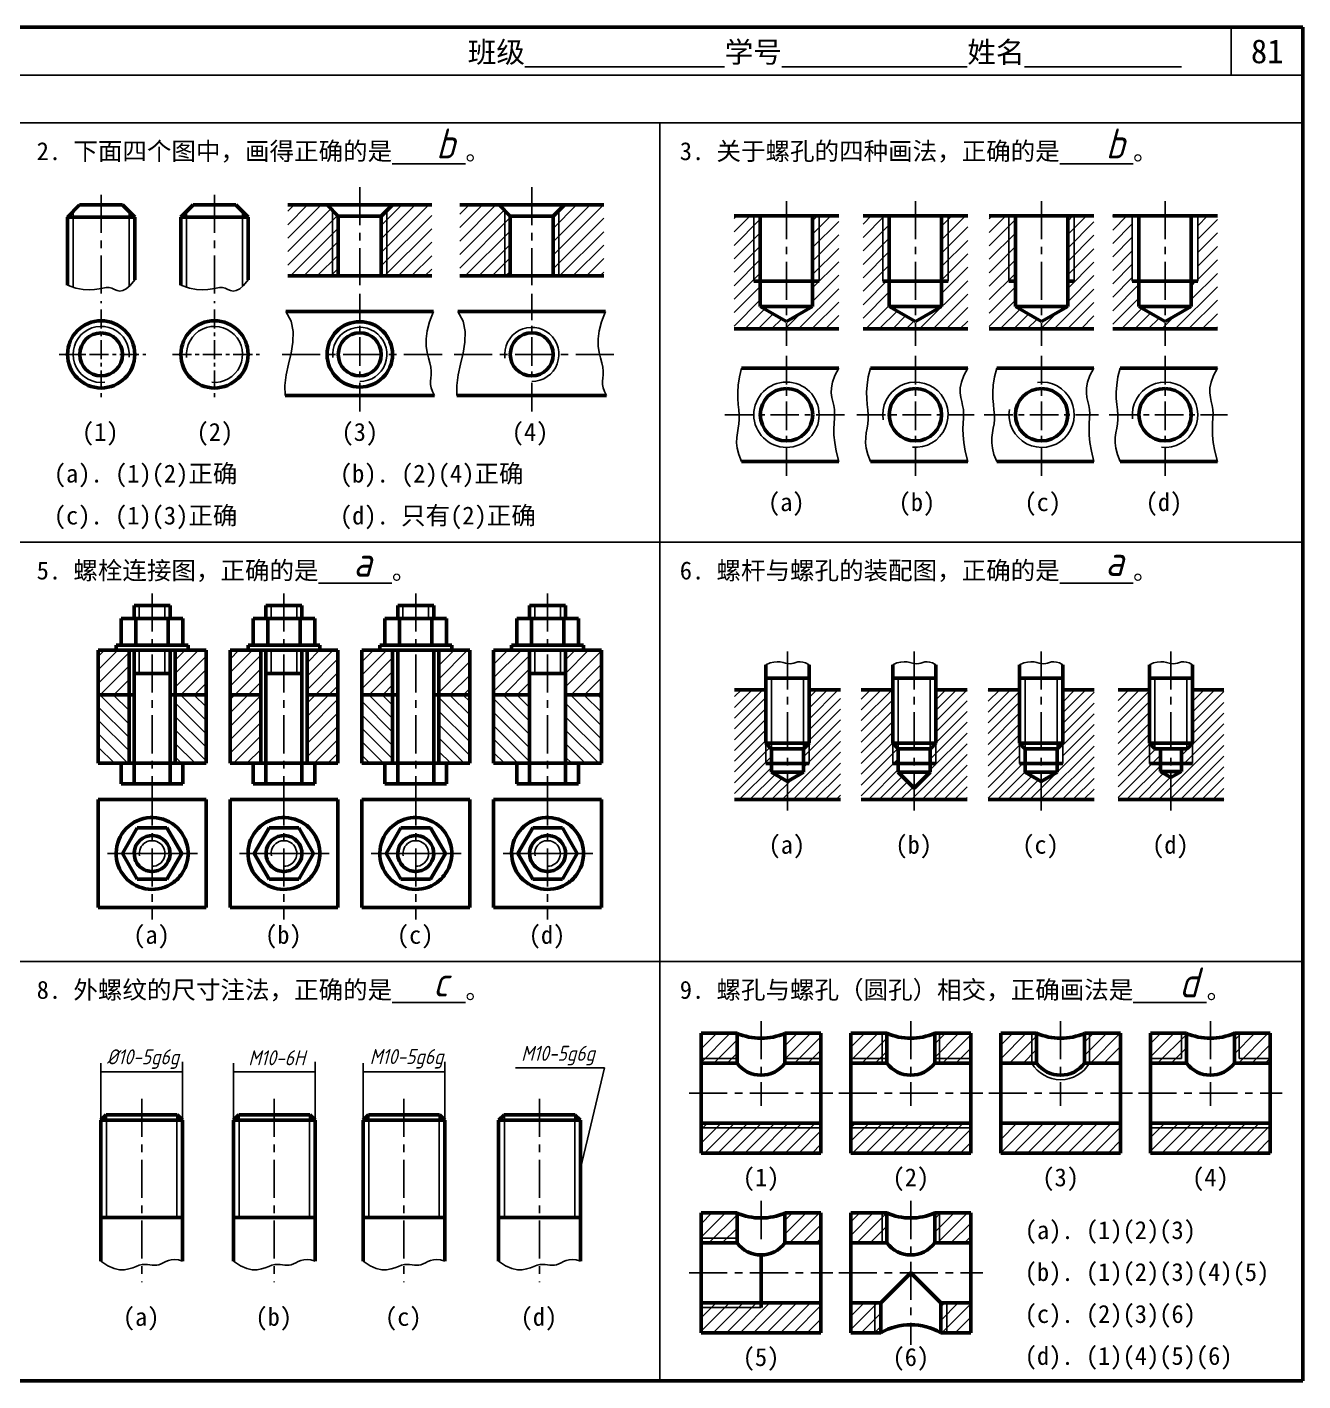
# Model space of a CAD drawing. Header units: millimetres. Extents: x 0 to 322, y 0 to 226.
# Drawn here: x 109.1 to 322, y 0 to 226 of the extents above; entities that cross this region are included whole.
import ezdxf

# ---------------------------------------------------------------- set-up
doc = ezdxf.new("R2010")
doc.units = ezdxf.units.MM
doc.header["$LTSCALE"] = 0.2
doc.linetypes.add('CENTER', pattern=[50.8, 31.75, -6.35, 6.35, -6.35])
for name, color, linetype in [('点画线层', 7, 'CENTER'), ('答案', 1, 'Continuous'), ('细实线层', 7, 'Continuous')]:
    doc.layers.add(name, color=color, linetype=linetype)
doc.layers.add('粗实线层', color=7, linetype='Continuous', lineweight=50)
doc.styles.get("Standard").update_dxf_attribs({"font": 'gbeitc.shx', "height": 4, "bigfont": 'gbcbig.shx'})
doc.styles.add('宋体', font='SimSun.ttf', dxfattribs={"height": 3.5})
pattern_1 = [(45, (1.6013, 16.2069), (-0.8980256, 0.8980256), [])]
pattern_2 = [(45, (0, -1.5957), (-1.122532, 1.122532), [])]

msp = doc.modelspace()

# ---------------------------------------------------------------- hatches: boundary and pattern name
at = {"layer": '细实线层'}
h = msp.add_hatch(dxfattribs=at)
h.set_pattern_fill('ANSI31', color=256, scale=0.5, style=0)
h.paths.add_polyline_path([(160.07, 195.36), (159.14, 196.3), (152.59, 196.3), (152.59, 184.45), (160.07, 184.45)])
h.paths.add_polyline_path([(161.01, 194.42), (160.07, 195.36), (160.07, 184.45), (161.01, 184.45)])
h.paths.add_polyline_path([(169.12, 195.36), (168.19, 194.42), (168.19, 184.45), (169.12, 184.45)])
h.paths.add_polyline_path([(176.61, 196.3), (170.06, 196.3), (169.12, 195.36), (169.12, 184.45), (176.61, 184.45)])
h = msp.add_hatch(dxfattribs=at)
h.set_pattern_fill('ANSI31', color=256, scale=0.5, style=0)
h.paths.add_polyline_path([(188.78, 195.36), (187.84, 196.3), (181.29, 196.3), (181.29, 184.45), (188.78, 184.45)])
h.paths.add_polyline_path([(189.71, 194.42), (188.78, 195.36), (188.78, 184.45), (189.71, 184.45)])
h.paths.add_polyline_path([(197.83, 195.36), (196.89, 194.42), (196.89, 184.45), (197.83, 184.45)])
h.paths.add_polyline_path([(205.31, 196.3), (198.76, 196.3), (197.83, 195.36), (197.83, 184.45), (205.31, 184.45)])
h = msp.add_hatch(dxfattribs=at)
h.set_pattern_fill('ANSI31', color=256, scale=0.5, style=0)
h.set_pattern_definition(pattern_2)
h.paths.add_polyline_path([(230.35, 194.47), (227.07, 194.47), (227.07, 175.61), (235.81, 175.61), (235.81, 176.83), (231.44, 179.35), (231.44, 183.56), (230.35, 183.56)])
h.paths.add_polyline_path([(231.44, 194.47), (230.35, 194.47), (230.35, 183.56), (231.44, 183.56)], flags=17)
h.paths.add_polyline_path([(241.26, 194.47), (240.17, 194.47), (240.17, 183.56), (241.26, 183.56)], flags=16)
h.paths.add_polyline_path([(244.54, 194.47), (241.26, 194.47), (241.26, 183.56), (240.17, 183.56), (240.17, 179.35), (235.81, 176.83), (235.81, 175.61), (244.54, 175.61)])
h = msp.add_hatch(dxfattribs=at)
h.set_pattern_fill('ANSI31', color=256, scale=0.5, style=0)
h.set_pattern_definition(pattern_2)
h.paths.add_polyline_path([(251.88, 194.47), (248.6, 194.47), (248.6, 175.61), (257.33, 175.61), (257.33, 176.83), (252.97, 179.35), (252.97, 183.56), (251.88, 183.56)])
h.paths.add_polyline_path([(252.97, 194.47), (251.88, 194.47), (251.88, 183.56), (252.97, 183.56)], flags=17)
h.paths.add_polyline_path([(262.79, 194.47), (261.7, 194.47), (261.7, 183.56), (262.79, 183.56)], flags=16)
h.paths.add_polyline_path([(266.07, 194.47), (262.79, 194.47), (262.79, 183.56), (261.7, 183.56), (261.7, 179.35), (257.33, 176.83), (257.33, 175.61), (266.07, 175.61)])
h = msp.add_hatch(dxfattribs=at)
h.set_pattern_fill('ANSI31', color=256, scale=0.5, style=0)
h.set_pattern_definition(pattern_2)
h.paths.add_polyline_path([(272.94, 194.47), (269.66, 194.47), (269.66, 175.61), (278.39, 175.61), (278.39, 176.83), (274.03, 179.35), (274.03, 183.56), (272.94, 183.56)])
h.paths.add_polyline_path([(274.03, 194.47), (272.94, 194.47), (272.94, 183.56), (274.03, 183.56)], flags=17)
h.paths.add_polyline_path([(283.85, 194.47), (282.76, 194.47), (282.76, 183.56), (283.85, 183.56)], flags=16)
h.paths.add_polyline_path([(287.13, 194.47), (283.85, 194.47), (283.85, 183.56), (282.76, 183.56), (282.76, 179.35), (278.39, 176.83), (278.39, 175.61), (287.13, 175.61)])
h = msp.add_hatch(dxfattribs=at)
h.set_pattern_fill('ANSI31', color=256, scale=0.5, style=0)
h.set_pattern_definition(pattern_2)
h.paths.add_polyline_path([(293.53, 194.47), (290.25, 194.47), (290.25, 175.61), (298.99, 175.61), (298.99, 176.83), (294.62, 179.35), (294.62, 183.56), (293.53, 183.56)])
h.paths.add_polyline_path([(307.72, 194.47), (304.44, 194.47), (304.44, 183.56), (303.35, 183.56), (303.35, 179.35), (298.99, 176.83), (298.99, 175.61), (307.72, 175.61)])
h = msp.add_hatch(dxfattribs=at)
h.set_pattern_fill('ANSI31', color=256, scale=0.5, style=0)
h.paths.add_polyline_path([(126.08, 121.97), (120.94, 121.97), (120.94, 114.54), (126.08, 114.54)])
h.paths.add_polyline_path([(138.94, 121.97), (133.79, 121.97), (133.79, 114.54), (138.94, 114.54)])
h = msp.add_hatch(dxfattribs=at)
h.set_pattern_fill('ANSI31', color=256, scale=0.5, style=0)
h.paths.add_polyline_path([(148.08, 121.97), (142.94, 121.97), (142.94, 114.54), (148.08, 114.54)])
h.paths.add_polyline_path([(148.08, 114.54), (142.94, 114.54), (142.94, 103.11), (148.08, 103.11)])
h.paths.add_polyline_path([(160.94, 121.97), (155.79, 121.97), (155.79, 114.54), (160.94, 114.54)])
h.paths.add_polyline_path([(160.94, 114.54), (155.79, 114.54), (155.79, 103.11), (160.94, 103.11)])
h = msp.add_hatch(dxfattribs=at)
h.set_pattern_fill('ANSI31', color=256, scale=0.5, style=0)
h.paths.add_polyline_path([(170.08, 121.97), (164.94, 121.97), (164.94, 114.54), (170.08, 114.54)])
h.paths.add_polyline_path([(182.94, 121.97), (177.79, 121.97), (177.79, 114.54), (182.94, 114.54)])
h = msp.add_hatch(dxfattribs=at)
h.set_pattern_fill('ANSI31', color=256, scale=0.5, style=0)
h.paths.add_polyline_path([(192.94, 121.97), (186.94, 121.97), (186.94, 114.54), (192.94, 114.54)])
h.paths.add_polyline_path([(204.94, 121.97), (198.94, 121.97), (198.94, 114.54), (204.94, 114.54)])
h = msp.add_hatch(dxfattribs=at)
h.set_pattern_fill('ANSI31', color=256, scale=0.4, style=0)
h.set_pattern_definition(pattern_1)
h.paths.add_polyline_path([(233.3, 101.62), (233.3, 103.08), (232.37, 103.08), (232.37, 106.44), (232.37, 115.37), (227.14, 115.37), (227.14, 97.05), (235.97, 97.05), (235.97, 100.08)])
h.paths.add_polyline_path([(244.8, 115.37), (239.57, 115.37), (239.57, 106.44), (239.57, 103.08), (238.64, 103.08), (238.64, 101.62), (235.97, 100.08), (235.97, 97.05), (244.8, 97.05)])
h.paths.add_polyline_path([(233.3, 105.51), (232.37, 106.44), (232.37, 103.08), (233.3, 103.08)], flags=17)
h.paths.add_polyline_path([(239.57, 106.44), (238.64, 105.51), (238.64, 103.08), (239.57, 103.08)], flags=16)
h = msp.add_hatch(dxfattribs=at)
h.set_pattern_fill('ANSI31', color=256, scale=0.4, style=0)
h.set_pattern_definition(pattern_1)
h.paths.add_polyline_path([(253.54, 115.37), (248.3, 115.37), (248.3, 97.05), (257.14, 97.05), (257.14, 98.96), (254.47, 101.62), (254.47, 103.08), (253.54, 103.08), (253.54, 106.44)])
h.paths.add_polyline_path([(254.47, 105.54), (254.44, 105.54), (253.54, 106.44), (253.54, 103.08), (254.47, 103.08)], flags=17)
h.paths.add_polyline_path([(260.74, 106.44), (259.84, 105.54), (259.8, 105.54), (259.8, 103.08), (260.74, 103.08)], flags=16)
h.paths.add_polyline_path([(265.97, 115.37), (260.74, 115.37), (260.74, 106.44), (260.74, 103.08), (259.8, 103.08), (259.8, 101.62), (257.14, 98.96), (257.14, 97.05), (265.97, 97.05)])
h = msp.add_hatch(dxfattribs=at)
h.set_pattern_fill('ANSI31', color=256, scale=0.4, style=0)
h.set_pattern_definition(pattern_1)
h.paths.add_polyline_path([(274.71, 115.37), (269.47, 115.37), (269.47, 97.05), (278.31, 97.05), (278.31, 100.08), (275.64, 101.62), (275.64, 103.08), (274.71, 103.08), (274.71, 106.44)])
h.paths.add_polyline_path([(287.14, 115.37), (281.91, 115.37), (281.91, 106.44), (281.91, 103.08), (280.97, 103.08), (280.97, 101.62), (278.31, 100.08), (278.31, 97.05), (287.14, 97.05)])
h = msp.add_hatch(dxfattribs=at)
h.set_pattern_fill('ANSI31', color=256, scale=0.4, style=0)
h.set_pattern_definition(pattern_1)
h.paths.add_polyline_path([(296.37, 115.37), (291.14, 115.37), (291.14, 97.05), (299.97, 97.05), (299.97, 100.73), (298.22, 101.74), (298.22, 103.08), (296.37, 103.08), (296.37, 106.44)])
h.paths.add_polyline_path([(308.81, 115.37), (303.57, 115.37), (303.57, 106.44), (303.57, 103.08), (301.72, 103.08), (301.72, 101.74), (299.97, 100.73), (299.97, 97.05), (308.81, 97.05)])
h.paths.add_polyline_path([(298.22, 105.54), (297.27, 105.54), (296.37, 106.44), (296.37, 103.08), (298.22, 103.08)], flags=17)
h.paths.add_polyline_path([(303.57, 106.44), (302.64, 105.51), (302.64, 105.54), (301.72, 105.54), (301.72, 103.08), (303.57, 103.08)], flags=16)
h = msp.add_hatch(dxfattribs=at)
h.set_pattern_fill('ANSI31', color=256, scale=0.5, angle=90, style=0)
h.paths.add_polyline_path([(126.08, 114.54), (120.94, 114.54), (120.94, 103.11), (126.08, 103.11)])
h.paths.add_polyline_path([(138.94, 114.54), (133.79, 114.54), (133.79, 103.11), (138.94, 103.11)])
h = msp.add_hatch(dxfattribs=at)
h.set_pattern_fill('ANSI31', color=256, scale=0.5, angle=90, style=0)
h.paths.add_polyline_path([(170.08, 114.54), (164.94, 114.54), (164.94, 103.11), (170.08, 103.11)])
h.paths.add_polyline_path([(182.94, 114.54), (177.79, 114.54), (177.79, 103.11), (182.94, 103.11)])
h = msp.add_hatch(dxfattribs=at)
h.set_pattern_fill('ANSI31', color=256, scale=0.5, angle=90, style=0)
h.paths.add_polyline_path([(192.94, 114.54), (186.94, 114.54), (186.94, 103.11), (192.94, 103.11)])
h.paths.add_polyline_path([(204.94, 114.54), (198.94, 114.54), (198.94, 103.11), (204.94, 103.11)])
h = msp.add_hatch(dxfattribs=at)
h.set_pattern_fill('ANSI31', color=256, scale=0.5, style=0)
h.paths.add_polyline_path([(227.56, 58.04), (221.56, 58.04), (221.56, 53.84), (227.56, 53.84)])
h.paths.add_polyline_path([(227.56, 53.84), (221.56, 53.84), (221.56, 53.04), (227.56, 53.04)])
h.paths.add_polyline_path([(241.56, 58.04), (235.56, 58.04), (235.56, 53.84), (241.56, 53.84)])
h.paths.add_polyline_path([(241.56, 53.84), (235.56, 53.84), (235.56, 53.04), (241.56, 53.04)])
h.paths.add_polyline_path([(241.56, 43.04), (221.56, 43.04), (221.56, 42.24), (241.56, 42.24)])
h.paths.add_polyline_path([(241.56, 42.24), (221.56, 42.24), (221.56, 38.04), (241.56, 38.04)])
h = msp.add_hatch(dxfattribs=at)
h.set_pattern_fill('ANSI31', color=256, scale=0.5, style=0)
h.paths.add_polyline_path([(251.76, 58.04), (246.56, 58.04), (246.56, 53.84), (251.76, 53.84)])
h.paths.add_polyline_path([(252.56, 58.04), (251.76, 58.04), (251.76, 53.84), (252.56, 53.84)])
h.paths.add_polyline_path([(251.76, 53.84), (246.56, 53.84), (246.56, 53.04), (251.76, 53.04)])
h.paths.add_polyline_path([(252.56, 53.84), (251.76, 53.84), (251.76, 53.04), (252.56, 53.04)])
h.paths.add_polyline_path([(266.56, 58.04), (261.36, 58.04), (261.36, 53.84), (266.56, 53.84)])
h.paths.add_polyline_path([(261.36, 58.04), (260.56, 58.04), (260.56, 53.84), (261.36, 53.84)])
h.paths.add_polyline_path([(261.36, 53.84), (260.56, 53.84), (260.56, 53.04), (261.36, 53.04)])
h.paths.add_polyline_path([(266.56, 53.84), (261.36, 53.84), (261.36, 53.04), (266.56, 53.04)])
h.paths.add_polyline_path([(266.56, 43.04), (246.56, 43.04), (246.56, 42.24), (266.56, 42.24)])
h.paths.add_polyline_path([(266.56, 42.24), (246.56, 42.24), (246.56, 38.04), (266.56, 38.04)])
h = msp.add_hatch(dxfattribs=at)
h.set_pattern_fill('ANSI31', color=256, scale=0.5, style=0)
h.paths.add_polyline_path([(276.76, 58.04), (271.56, 58.04), (271.56, 53.04), (276.76, 53.04)])
h.paths.add_polyline_path([(277.56, 58.04), (276.76, 58.04), (276.76, 53.04), (277.56, 53.04)])
h.paths.add_polyline_path([(286.36, 58.04), (285.56, 58.04), (285.56, 53.04), (286.36, 53.04)])
h.paths.add_polyline_path([(291.56, 58.04), (286.36, 58.04), (286.36, 53.04), (291.56, 53.04)])
h.paths.add_polyline_path([(291.56, 43.04), (271.56, 43.04), (271.56, 38.04), (291.56, 38.04)])
h = msp.add_hatch(dxfattribs=at)
h.set_pattern_fill('ANSI31', color=256, scale=0.5, style=0)
h.paths.add_polyline_path([(301.76, 58.04), (296.56, 58.04), (296.56, 53.84), (301.76, 53.84)], flags=17)
h.paths.add_polyline_path([(302.56, 58.04), (301.76, 58.04), (301.76, 53.84), (296.56, 53.84), (296.56, 53.04), (302.56, 53.04)])
h.paths.add_polyline_path([(311.36, 58.04), (310.56, 58.04), (310.56, 53.04), (316.56, 53.04), (316.56, 53.84), (311.36, 53.84)])
h.paths.add_polyline_path([(316.56, 58.04), (311.36, 58.04), (311.36, 53.84), (316.56, 53.84)], flags=17)
h.paths.add_polyline_path([(316.56, 43.04), (296.56, 43.04), (296.56, 42.24), (316.56, 42.24)])
h.paths.add_polyline_path([(316.56, 42.24), (296.56, 42.24), (296.56, 38.04), (316.56, 38.04)])
h = msp.add_hatch(dxfattribs=at)
h.set_pattern_fill('ANSI31', color=256, scale=0.5, style=0)
h.paths.add_polyline_path([(227.56, 28.04), (221.56, 28.04), (221.56, 23.84), (227.56, 23.84)])
h.paths.add_polyline_path([(227.56, 23.84), (221.56, 23.84), (221.56, 23.04), (227.56, 23.04)])
h.paths.add_polyline_path([(241.56, 28.04), (235.56, 28.04), (235.56, 23.04), (241.56, 23.04)])
h.paths.add_polyline_path([(231.56, 13.04), (221.56, 13.04), (221.56, 12.24), (231.56, 12.24)], flags=17)
h.paths.add_polyline_path([(241.56, 13.04), (231.56, 13.04), (231.56, 12.24), (221.56, 12.24), (221.56, 8.04), (241.56, 8.04)])
h = msp.add_hatch(dxfattribs=at)
h.set_pattern_fill('ANSI31', color=256, scale=0.5, style=0)
h.paths.add_polyline_path([(251.76, 28.04), (246.56, 28.04), (246.56, 23.04), (251.76, 23.04)])
h.paths.add_polyline_path([(252.56, 28.04), (251.76, 28.04), (251.76, 23.04), (252.56, 23.04)])
h.paths.add_polyline_path([(261.36, 28.04), (260.56, 28.04), (260.56, 23.04), (261.36, 23.04)])
h.paths.add_polyline_path([(266.56, 28.04), (261.36, 28.04), (261.36, 23.04), (266.56, 23.04)])
h.paths.add_polyline_path([(250.56, 13.04), (246.56, 13.04), (246.56, 8.04), (250.56, 8.04)])
h.paths.add_polyline_path([(251.56, 13.04), (250.56, 13.04), (250.56, 8.04), (251.56, 8.04)])
h.paths.add_polyline_path([(262.56, 13.04), (261.56, 13.04), (261.56, 8.04), (262.56, 8.04)])
h.paths.add_polyline_path([(266.56, 13.04), (262.56, 13.04), (262.56, 8.04), (266.56, 8.04)])

# ---------------------------------------------------------------- linework, layer by layer
at = {"lineweight": 50}
for p, q in [((322, 226), (0, 226)), ((322, 0), (322, 226)), ((0, 0), (322, 0))]:
    msp.add_line(p, q, dxfattribs=at)
for p, q in [((310, 218), (310, 226)), ((322, 218), (0, 218)), ((322, 210), (0, 210)), ((214.67, 210), (214.67, 0))]:
    msp.add_line(p, q)
at = {"layer": '点画线层'}
for p, q in [((164.6, 199.26), (164.6, 182.89)), ((193.3, 199.26), (193.3, 182.89)), ((121.43, 198.01), (121.43, 179.93)), ((140.35, 198.01), (140.35, 179.93)), ((235.81, 196.96), (235.81, 172.81)), ((257.33, 196.96), (257.33, 172.81)), ((278.39, 196.96), (278.39, 172.81)), ((298.99, 196.96), (298.99, 172.81)), ((151.65, 171.36), (178.79, 171.36)), ((180.35, 171.36), (207.5, 171.36)), ((129.94, 131.43), (129.94, 97.68)), ((151.94, 131.43), (151.94, 97.68)), ((173.94, 131.43), (173.94, 97.68)), ((195.94, 131.43), (195.94, 97.68)), ((235.97, 121.79), (235.97, 95.22)), ((257.14, 121.79), (257.14, 95.22)), ((278.31, 121.79), (278.31, 95.22)), ((299.97, 121.79), (299.97, 95.22)), ((129.94, 99.05), (129.94, 77.05)), ((151.94, 99.05), (151.94, 77.05)), ((173.94, 99.05), (173.94, 77.05)), ((195.94, 99.05), (195.94, 77.05)), ((231.56, 60.04), (231.56, 45.93)), ((256.56, 60.04), (256.56, 45.93)), ((281.56, 60.04), (281.56, 45.93)), ((306.56, 60.04), (306.56, 45.93)), ((219.56, 48.04), (243.56, 48.04)), ((244.56, 48.04), (268.56, 48.04)), ((269.56, 48.04), (293.56, 48.04)), ((294.56, 48.04), (318.56, 48.04)), ((128.21, 47.08), (128.21, 16.47)), ((150.33, 47.08), (150.33, 16.47)), ((171.96, 47.08), (171.96, 16.47)), ((194.59, 47.08), (194.59, 16.47)), ((231.56, 30.04), (231.56, 22.65)), ((256.56, 30.04), (256.56, 6.04)), ((219.56, 18.04), (243.56, 18.04)), ((244.56, 18.04), (268.56, 18.04))]:
    msp.add_line(p, q, dxfattribs=at)
at = {"layer": '点画线层', "ltscale": 0.75}
for p, q in [((164.6, 161.85), (164.6, 181.49)), ((193.3, 161.85), (193.3, 181.49)), ((235.81, 171.11), (235.81, 151.01)), ((257.33, 171.11), (257.33, 151.01)), ((278.39, 171.11), (278.39, 151.01)), ((298.99, 171.11), (298.99, 151.01)), ((225.51, 161.29), (245.73, 161.29)), ((247.56, 161.29), (267.16, 161.29)), ((268.81, 161.29), (287.86, 161.29)), ((289.69, 161.29), (309.44, 161.29))]:
    msp.add_line(p, q, dxfattribs=at)
at = {"layer": '点画线层', "ltscale": 0.5}
for p, q in [((121.43, 178.84), (121.43, 164.04)), ((140.35, 178.84), (140.35, 164.04)), ((114.41, 171.36), (128.91, 171.36)), ((133.33, 171.36), (147.84, 171.36))]:
    msp.add_line(p, q, dxfattribs=at)
at = {"layer": '粗实线层'}
for p, q in [((117.84, 196.3), (115.82, 194.27)), ((117.84, 196.3), (121.43, 196.3)), ((125.01, 196.3), (121.43, 196.3)), ((125.01, 196.3), (127.04, 194.27)), ((136.77, 196.3), (134.74, 194.27)), ((136.77, 196.3), (140.35, 196.3)), ((143.93, 196.3), (140.35, 196.3)), ((143.93, 196.3), (145.96, 194.27)), ((152.59, 196.3), (164.6, 196.3)), ((159.14, 196.3), (161.01, 194.42)), ((161.01, 184.45), (161.01, 194.43)), ((161.01, 194.42), (164.6, 194.42)), ((176.61, 196.3), (164.6, 196.3)), ((168.19, 194.42), (164.6, 194.42)), ((170.06, 196.3), (168.19, 194.42)), ((168.19, 184.45), (168.19, 194.43)), ((181.29, 196.3), (193.3, 196.3)), ((187.84, 196.3), (189.71, 194.42)), ((189.71, 184.45), (189.71, 194.43)), ((189.71, 194.42), (193.3, 194.42)), ((205.31, 196.3), (193.3, 196.3)), ((196.89, 194.42), (193.3, 194.42)), ((198.76, 196.3), (196.89, 194.42)), ((196.89, 184.45), (196.89, 194.43)), ((227.07, 194.47), (235.81, 194.47)), ((231.44, 194.47), (231.44, 179.35)), ((244.54, 194.47), (235.81, 194.47)), ((240.17, 194.47), (240.17, 179.35)), ((248.6, 194.47), (257.33, 194.47)), ((252.97, 194.47), (252.97, 179.35)), ((266.07, 194.47), (257.33, 194.47)), ((261.7, 194.47), (261.7, 179.35)), ((269.66, 194.47), (278.39, 194.47)), ((274.03, 194.47), (274.03, 179.35)), ((287.13, 194.47), (278.39, 194.47)), ((282.76, 194.47), (282.76, 179.35)), ((290.25, 194.47), (298.99, 194.47)), ((294.62, 194.47), (294.62, 179.35)), ((307.72, 194.47), (298.99, 194.47)), ((303.35, 194.47), (303.35, 179.35)), ((115.82, 182.89), (115.82, 194.27)), ((115.82, 194.27), (121.43, 194.27)), ((127.04, 194.27), (121.43, 194.27)), ((127.04, 183.83), (127.04, 194.27)), ((134.74, 182.89), (134.74, 194.27)), ((134.74, 194.27), (140.35, 194.27)), ((145.96, 194.27), (140.35, 194.27)), ((145.96, 183.83), (145.96, 194.27)), ((152.59, 184.45), (164.6, 184.45)), ((176.61, 184.45), (164.6, 184.45)), ((181.29, 184.45), (193.3, 184.45)), ((205.31, 184.45), (193.3, 184.45)), ((230.35, 183.56), (235.81, 183.56)), ((241.26, 183.56), (235.81, 183.56)), ((251.88, 183.56), (257.33, 183.56)), ((262.79, 183.56), (257.33, 183.56)), ((272.94, 183.56), (274.03, 183.56)), ((283.85, 183.56), (282.76, 183.56)), ((293.53, 183.56), (298.99, 183.56)), ((304.44, 183.56), (298.99, 183.56)), ((231.44, 179.35), (235.81, 179.35)), ((231.44, 179.35), (235.81, 176.83)), ((240.17, 179.35), (235.81, 176.83)), ((240.17, 179.35), (235.81, 179.35)), ((252.97, 179.35), (257.33, 176.83)), ((252.97, 179.35), (257.33, 179.35)), ((261.7, 179.35), (257.33, 176.83)), ((261.7, 179.35), (257.33, 179.35)), ((274.03, 179.35), (278.39, 176.83)), ((274.03, 179.35), (278.39, 179.35)), ((282.76, 179.35), (278.39, 179.35)), ((282.76, 179.35), (278.39, 176.83)), ((294.62, 179.35), (298.99, 176.83)), ((294.62, 179.35), (298.99, 179.35)), ((303.35, 179.35), (298.99, 176.83)), ((303.35, 179.35), (298.99, 179.35)), ((152.27, 178.53), (164.6, 178.53)), ((176.92, 178.53), (164.6, 178.53)), ((180.98, 178.53), (193.3, 178.53)), ((205.63, 178.53), (193.3, 178.53)), ((227.07, 175.61), (244.54, 175.61)), ((248.6, 175.61), (266.07, 175.61)), ((269.66, 175.61), (287.13, 175.61)), ((290.25, 175.61), (307.72, 175.61)), ((228.32, 169.08), (244.54, 169.08)), ((249.85, 169.08), (266.07, 169.08)), ((270.91, 169.08), (287.13, 169.08)), ((291.5, 169.08), (307.72, 169.08)), ((152.12, 164.5), (164.6, 164.5)), ((177.08, 164.5), (164.6, 164.5)), ((180.82, 164.5), (193.3, 164.5)), ((205.78, 164.5), (193.3, 164.5)), ((228.32, 153.5), (244.54, 153.5)), ((249.85, 153.5), (266.07, 153.5)), ((270.91, 153.5), (287.13, 153.5)), ((291.5, 153.5), (307.72, 153.5)), ((126.94, 127.28), (126.94, 129.43)), ((126.94, 129.43), (132.94, 129.43)), ((132.94, 129.43), (132.94, 127.28)), ((148.94, 127.28), (148.94, 129.43)), ((148.94, 129.43), (154.94, 129.43)), ((154.94, 129.43), (154.94, 127.28)), ((170.94, 127.28), (170.94, 129.43)), ((170.94, 129.43), (176.94, 129.43)), ((176.94, 129.43), (176.94, 127.28)), ((192.94, 127.28), (192.94, 129.43)), ((192.94, 129.43), (198.94, 129.43)), ((198.94, 129.43), (198.94, 127.28)), ((124.79, 122.83), (124.79, 127.28)), ((124.79, 127.28), (135.08, 127.28)), ((127.24, 127.28), (127.24, 122.83)), ((132.63, 127.28), (132.63, 122.83)), ((135.08, 127.28), (135.08, 122.83)), ((146.79, 122.83), (146.79, 127.28)), ((146.79, 127.28), (157.08, 127.28)), ((149.24, 127.28), (149.24, 122.83)), ((154.63, 127.28), (154.63, 122.83)), ((157.08, 127.28), (157.08, 122.83)), ((168.79, 122.83), (168.79, 127.28)), ((168.79, 127.28), (179.08, 127.28)), ((171.24, 127.28), (171.24, 122.83)), ((176.63, 127.28), (176.63, 122.83)), ((179.08, 127.28), (179.08, 122.83)), ((190.79, 122.83), (190.79, 127.28)), ((190.79, 127.28), (201.08, 127.28)), ((193.24, 127.28), (193.24, 122.83)), ((198.63, 127.28), (198.63, 122.83)), ((201.08, 127.28), (201.08, 122.83)), ((123.94, 121.97), (123.94, 122.83)), ((123.94, 122.83), (135.94, 122.83)), ((135.94, 122.83), (135.94, 121.97)), ((145.94, 121.97), (145.94, 122.83)), ((145.94, 122.83), (157.94, 122.83)), ((157.94, 122.83), (157.94, 121.97)), ((167.94, 121.97), (167.94, 122.83)), ((167.94, 122.83), (179.94, 122.83)), ((179.94, 122.83), (179.94, 121.97)), ((189.94, 121.97), (189.94, 122.83)), ((189.94, 122.83), (201.94, 122.83)), ((201.94, 122.83), (201.94, 121.97)), ((120.94, 121.97), (138.94, 121.97)), ((120.94, 121.97), (120.94, 103.11)), ((126.08, 121.97), (126.08, 103.11)), ((126.94, 121.97), (126.94, 103.11)), ((132.94, 121.97), (132.94, 103.11)), ((133.79, 103.11), (133.79, 121.97)), ((138.94, 121.97), (138.94, 103.11)), ((142.94, 121.97), (142.94, 103.11)), ((142.94, 121.97), (160.94, 121.97)), ((148.08, 121.97), (148.08, 103.11)), ((148.94, 121.97), (148.94, 103.11)), ((154.94, 121.97), (154.94, 103.11)), ((155.79, 103.11), (155.79, 121.97)), ((160.94, 121.97), (160.94, 103.11)), ((164.94, 121.97), (164.94, 103.11)), ((164.94, 121.97), (182.94, 121.97)), ((170.08, 121.97), (170.08, 103.11)), ((170.94, 121.97), (170.94, 103.11)), ((176.94, 121.97), (176.94, 103.11)), ((177.79, 103.11), (177.79, 121.97)), ((182.94, 121.97), (182.94, 103.11)), ((186.94, 121.97), (186.94, 103.11)), ((186.94, 121.97), (204.94, 121.97)), ((192.94, 121.97), (192.94, 103.11)), ((198.94, 121.97), (198.94, 103.11)), ((204.94, 121.97), (204.94, 103.11)), ((126.94, 118.11), (132.94, 118.11)), ((148.94, 118.11), (154.94, 118.11)), ((192.94, 118.11), (198.94, 118.11)), ((232.37, 119.55), (232.37, 106.44)), ((239.57, 119.55), (239.57, 106.44)), ((253.54, 119.55), (253.54, 106.44)), ((260.74, 119.55), (260.74, 106.44)), ((274.71, 119.55), (274.71, 106.44)), ((281.91, 119.55), (281.91, 106.44)), ((296.37, 119.55), (296.37, 106.44)), ((303.57, 119.55), (303.57, 106.44)), ((232.37, 115.37), (227.14, 115.37)), ((232.37, 117.33), (235.97, 117.33)), ((239.57, 117.33), (235.97, 117.33)), ((239.57, 115.37), (244.8, 115.37)), ((253.54, 115.37), (248.3, 115.37)), ((253.54, 117.33), (257.14, 117.33)), ((260.74, 117.33), (257.14, 117.33)), ((260.74, 115.37), (265.97, 115.37)), ((274.71, 115.37), (269.47, 115.37)), ((274.71, 117.33), (278.31, 117.33)), ((281.91, 117.33), (278.31, 117.33)), ((281.91, 115.37), (287.14, 115.37)), ((296.37, 115.37), (291.14, 115.37)), ((296.37, 117.33), (299.97, 117.33)), ((303.57, 117.33), (299.97, 117.33)), ((303.57, 115.37), (308.81, 115.37)), ((120.94, 114.54), (126.94, 114.54)), ((132.94, 114.54), (138.94, 114.54)), ((142.94, 114.54), (148.08, 114.54)), ((155.79, 114.54), (160.94, 114.54)), ((164.94, 114.54), (170.94, 114.54)), ((176.94, 114.54), (182.94, 114.54)), ((186.94, 114.54), (192.94, 114.54)), ((198.94, 114.54), (204.94, 114.54)), ((232.37, 106.44), (233.27, 105.54)), ((232.37, 106.44), (235.97, 106.44)), ((239.57, 106.44), (235.97, 106.44)), ((239.57, 106.44), (238.67, 105.54)), ((253.54, 106.44), (257.14, 106.44)), ((253.54, 106.44), (254.44, 105.54)), ((260.74, 106.44), (257.14, 106.44)), ((260.74, 106.44), (259.84, 105.54)), ((274.71, 106.44), (278.31, 106.44)), ((274.71, 106.44), (275.61, 105.54)), ((281.91, 106.44), (278.31, 106.44)), ((281.91, 106.44), (281.01, 105.54)), ((296.37, 106.44), (299.97, 106.44)), ((296.37, 106.44), (297.27, 105.54)), ((303.57, 106.44), (299.97, 106.44)), ((303.57, 106.44), (302.67, 105.54)), ((233.27, 105.54), (235.97, 105.54)), ((233.3, 105.54), (233.3, 101.62)), ((238.67, 105.54), (235.97, 105.54)), ((238.64, 105.54), (238.64, 101.62)), ((254.44, 105.54), (257.14, 105.54)), ((254.47, 105.54), (254.47, 101.62)), ((259.84, 105.54), (257.14, 105.54)), ((259.8, 105.54), (259.8, 101.62)), ((275.61, 105.54), (278.31, 105.54)), ((275.64, 105.54), (275.64, 101.62)), ((281.01, 105.54), (278.31, 105.54)), ((280.97, 105.54), (280.97, 101.62)), ((297.27, 105.54), (299.97, 105.54)), ((298.22, 105.54), (298.22, 101.74)), ((302.67, 105.54), (299.97, 105.54)), ((301.72, 105.54), (301.72, 101.74)), ((120.94, 103.11), (138.94, 103.11)), ((124.79, 103.11), (124.79, 99.68)), ((126.94, 103.11), (126.94, 99.68)), ((132.94, 103.11), (132.94, 99.68)), ((135.08, 99.68), (135.08, 103.11)), ((142.94, 103.11), (160.94, 103.11)), ((146.79, 103.11), (146.79, 99.68)), ((148.94, 103.11), (148.94, 99.68)), ((154.94, 103.11), (154.94, 99.68)), ((157.08, 99.68), (157.08, 103.11)), ((164.94, 103.11), (182.94, 103.11)), ((168.79, 103.11), (168.79, 99.68)), ((170.94, 103.11), (170.94, 99.68)), ((176.94, 103.11), (176.94, 99.68)), ((179.08, 99.68), (179.08, 103.11)), ((186.94, 103.11), (204.94, 103.11)), ((190.79, 103.11), (190.79, 99.68)), ((192.94, 103.11), (192.94, 99.68)), ((198.94, 103.11), (198.94, 99.68)), ((201.08, 99.68), (201.08, 103.11)), ((232.37, 103.08), (235.97, 103.08)), ((239.57, 103.08), (235.97, 103.08)), ((253.54, 103.08), (257.14, 103.08)), ((260.74, 103.08), (257.14, 103.08)), ((274.71, 103.08), (278.31, 103.08)), ((281.91, 103.08), (278.31, 103.08)), ((296.37, 103.08), (299.97, 103.08)), ((298.22, 101.74), (299.97, 101.74)), ((298.22, 101.74), (299.97, 100.73)), ((303.57, 103.08), (299.97, 103.08)), ((301.72, 101.74), (299.97, 101.74)), ((301.72, 101.74), (299.97, 100.73)), ((124.79, 99.68), (135.08, 99.68)), ((146.79, 99.68), (157.08, 99.68)), ((168.79, 99.68), (179.08, 99.68)), ((190.79, 99.68), (201.08, 99.68)), ((233.3, 101.62), (235.97, 101.62)), ((233.3, 101.62), (235.97, 100.08)), ((238.64, 101.62), (235.97, 100.08)), ((238.64, 101.62), (235.97, 101.62)), ((254.47, 101.62), (257.14, 101.62)), ((254.47, 101.62), (257.14, 98.96)), ((259.8, 101.62), (257.14, 101.62)), ((259.8, 101.62), (257.14, 98.96)), ((275.64, 101.62), (278.31, 100.08)), ((275.64, 101.62), (278.3, 101.62)), ((280.97, 101.62), (278.31, 101.62)), ((280.97, 101.62), (278.31, 100.08)), ((120.94, 97.05), (138.94, 97.05)), ((120.94, 97.05), (120.94, 79.05)), ((138.94, 97.05), (138.94, 79.05)), ((142.94, 97.05), (160.94, 97.05)), ((142.94, 97.05), (142.94, 79.05)), ((160.94, 97.05), (160.94, 79.05)), ((164.94, 97.05), (182.94, 97.05)), ((164.94, 97.05), (164.94, 79.05)), ((182.94, 97.05), (182.94, 79.05)), ((186.94, 97.05), (204.94, 97.05)), ((186.94, 97.05), (186.94, 79.05)), ((204.94, 97.05), (204.94, 79.05)), ((227.14, 97.05), (235.97, 97.05)), ((244.8, 97.05), (235.97, 97.05)), ((248.3, 97.05), (257.14, 97.05)), ((265.97, 97.05), (257.14, 97.05)), ((269.47, 97.05), (278.31, 97.05)), ((287.14, 97.05), (278.31, 97.05)), ((291.14, 97.05), (299.97, 97.05)), ((308.81, 97.05), (299.97, 97.05)), ((127.46, 92.34), (124.99, 88.05)), ((132.41, 92.34), (127.46, 92.34)), ((134.88, 88.05), (132.41, 92.34)), ((149.46, 92.34), (146.99, 88.05)), ((154.41, 92.34), (149.46, 92.34)), ((156.88, 88.05), (154.41, 92.34)), ((171.46, 92.34), (168.99, 88.05)), ((176.41, 92.34), (171.46, 92.34)), ((178.88, 88.05), (176.41, 92.34)), ((193.46, 92.34), (190.99, 88.05)), ((198.41, 92.34), (193.46, 92.34)), ((200.88, 88.05), (198.41, 92.34)), ((124.99, 88.05), (127.46, 83.76)), ((132.41, 83.76), (134.88, 88.05)), ((146.99, 88.05), (149.46, 83.76)), ((154.41, 83.76), (156.88, 88.05)), ((168.99, 88.05), (171.46, 83.76)), ((176.41, 83.76), (178.88, 88.05)), ((190.99, 88.05), (193.46, 83.76)), ((198.41, 83.76), (200.88, 88.05)), ((127.46, 83.76), (132.41, 83.76)), ((149.46, 83.76), (154.41, 83.76)), ((171.46, 83.76), (176.41, 83.76)), ((193.46, 83.76), (198.41, 83.76)), ((120.94, 79.05), (138.94, 79.05)), ((142.94, 79.05), (160.94, 79.05)), ((164.94, 79.05), (182.94, 79.05)), ((186.94, 79.05), (204.94, 79.05)), ((221.56, 58.04), (221.56, 38.04)), ((227.56, 58.04), (221.56, 58.04)), ((227.56, 58.04), (227.56, 53.04)), ((241.56, 58.04), (235.56, 58.04)), ((235.56, 58.04), (235.56, 53.04)), ((241.56, 38.04), (241.56, 58.04)), ((252.56, 58.04), (246.56, 58.04)), ((246.56, 58.04), (246.56, 38.04)), ((252.56, 58.04), (252.56, 53.04)), ((266.56, 58.04), (260.56, 58.04)), ((260.56, 58.04), (260.56, 53.04)), ((266.56, 38.04), (266.56, 58.04)), ((277.56, 58.04), (271.56, 58.04)), ((271.56, 58.04), (271.56, 38.04)), ((277.56, 58.04), (277.56, 53.04)), ((291.56, 58.04), (285.56, 58.04)), ((285.56, 58.04), (285.56, 53.04)), ((291.56, 38.04), (291.56, 58.04)), ((302.56, 58.04), (296.56, 58.04)), ((296.56, 58.04), (296.56, 38.04)), ((302.56, 58.04), (302.56, 53.04)), ((316.56, 58.04), (310.56, 58.04)), ((310.56, 58.04), (310.56, 53.04)), ((316.56, 38.04), (316.56, 58.04)), ((221.56, 53.04), (227.56, 53.04)), ((235.56, 53.04), (241.56, 53.04)), ((246.56, 53.04), (252.56, 53.04)), ((260.56, 53.04), (266.56, 53.04)), ((271.56, 53.04), (277.56, 53.04)), ((285.56, 53.04), (291.56, 53.04)), ((296.56, 53.04), (302.56, 53.04)), ((310.56, 53.04), (316.56, 53.04)), ((122.29, 44.42), (121.39, 43.52)), ((121.39, 43.52), (121.39, 19.99)), ((121.39, 43.52), (128.21, 43.52)), ((128.21, 44.42), (122.29, 44.42)), ((128.21, 44.42), (134.13, 44.42)), ((135.03, 43.52), (128.21, 43.52)), ((134.13, 44.42), (135.03, 43.52)), ((135.03, 43.52), (135.03, 19.99)), ((144.41, 44.42), (143.51, 43.52)), ((143.51, 43.52), (150.33, 43.52)), ((143.51, 43.52), (143.51, 19.99)), ((150.33, 44.42), (144.41, 44.42)), ((150.33, 44.42), (156.25, 44.42)), ((157.15, 43.52), (150.33, 43.52)), ((156.25, 44.42), (157.15, 43.52)), ((157.15, 43.52), (157.15, 19.99)), ((166.04, 44.42), (165.14, 43.52)), ((165.14, 43.52), (171.96, 43.52)), ((165.14, 43.52), (165.14, 19.99)), ((171.96, 44.42), (166.04, 44.42)), ((171.96, 44.42), (177.88, 44.42)), ((178.78, 43.52), (171.96, 43.52)), ((177.88, 44.42), (178.78, 43.52)), ((178.78, 43.52), (178.78, 19.99)), ((188.67, 44.42), (187.77, 43.52)), ((187.77, 43.52), (194.59, 43.52)), ((187.77, 43.52), (187.77, 19.99)), ((194.59, 44.42), (188.67, 44.42)), ((194.59, 44.42), (200.51, 44.42)), ((201.41, 43.52), (194.59, 43.52)), ((200.51, 44.42), (201.41, 43.52)), ((201.41, 43.52), (201.41, 19.99)), ((221.56, 43.04), (241.56, 43.04)), ((246.56, 43.04), (266.56, 43.04)), ((271.56, 43.04), (291.56, 43.04)), ((296.56, 43.04), (316.56, 43.04)), ((221.56, 38.04), (241.56, 38.04)), ((246.56, 38.04), (266.56, 38.04)), ((271.56, 38.04), (291.56, 38.04)), ((296.56, 38.04), (316.56, 38.04)), ((121.39, 27.3), (128.21, 27.3)), ((135.03, 27.3), (128.21, 27.3)), ((143.51, 27.3), (150.33, 27.3)), ((157.15, 27.3), (150.33, 27.3)), ((165.14, 27.3), (171.96, 27.3)), ((178.78, 27.3), (171.96, 27.3)), ((187.77, 27.3), (194.59, 27.3)), ((201.41, 27.3), (194.59, 27.3)), ((227.56, 28.04), (221.56, 28.04)), ((221.56, 28.04), (221.56, 8.04)), ((227.56, 28.04), (227.56, 23.04)), ((241.56, 28.04), (235.56, 28.04)), ((235.56, 28.04), (235.56, 23.04)), ((241.56, 8.04), (241.56, 28.04)), ((252.56, 28.04), (246.56, 28.04)), ((246.56, 28.04), (246.56, 8.04)), ((252.56, 28.04), (252.56, 23.04)), ((266.56, 28.04), (260.56, 28.04)), ((260.56, 28.04), (260.56, 23.04)), ((266.56, 8.04), (266.56, 28.04)), ((221.56, 23.04), (227.56, 23.04)), ((235.56, 23.04), (241.56, 23.04)), ((246.56, 23.04), (252.56, 23.04)), ((260.56, 23.04), (266.56, 23.04)), ((231.56, 12.24), (231.56, 21.04)), ((251.56, 13.04), (256.56, 18.04)), ((256.56, 18.04), (261.56, 13.04)), ((221.56, 13.04), (241.56, 13.04)), ((246.56, 13.04), (251.56, 13.04)), ((251.56, 13.04), (251.56, 8.04)), ((261.56, 13.04), (261.56, 8.04)), ((261.56, 13.04), (266.56, 13.04)), ((221.56, 8.04), (241.56, 8.04)), ((246.56, 8.04), (251.56, 8.04)), ((261.56, 8.04), (266.56, 8.04))]:
    msp.add_line(p, q, dxfattribs=at)
for centre, radius, start, end in [((121.43, 171.36), 5.61, 90, 0), ((121.43, 171.36), 5.61, 0, 90), ((140.35, 171.36), 5.61, 90, 0), ((140.35, 171.36), 5.61, 0, 90), ((164.6, 171.36), 5.46, 90, 0), ((164.6, 171.36), 5.46, 0, 90), ((121.43, 171.36), 3.58, 90, 0), ((121.43, 171.36), 3.58, 0, 90), ((164.6, 171.36), 3.59, 90, 0), ((164.6, 171.36), 3.59, 0, 90), ((193.3, 171.36), 3.59, 90, 0), ((193.3, 171.36), 3.59, 0, 90), ((235.81, 161.29), 4.37, 90, 0), ((235.81, 161.29), 4.37, 0, 90), ((257.33, 161.29), 4.37, 90, 0), ((257.33, 161.29), 4.37, 0, 90), ((278.39, 161.29), 4.37, 90, 360), ((278.39, 161.29), 4.37, 360, 90), ((298.99, 161.29), 4.37, 90, 360), ((298.99, 161.29), 4.37, 360, 90), ((129.94, 88.05), 6, 325.3048, 306.8699), ((151.94, 88.05), 6, 325.3048, 306.8699), ((173.94, 88.05), 6, 325.3048, 306.8699), ((195.94, 88.05), 6, 325.3048, 306.8699), ((129.94, 88.05), 3, 278.1301, 188.1301), ((151.94, 88.05), 3, 278.1301, 188.1301), ((173.94, 88.05), 3, 278.1301, 188.1301), ((195.94, 88.05), 3, 278.1301, 188.1301), ((129.94, 88.05), 3, 188.1301, 278.1301), ((151.94, 88.05), 3, 188.1301, 278.1301), ((173.94, 88.05), 3, 188.1301, 278.1301), ((195.94, 88.05), 3, 188.1301, 278.1301), ((129.94, 88.05), 6, 306.8699, 325.3048), ((151.94, 88.05), 6, 306.8699, 325.3048), ((173.94, 88.05), 6, 306.8699, 325.3048), ((195.94, 88.05), 6, 306.8699, 325.3048), ((231.56, 67.2), 10, 246.4218, 293.5782), ((256.56, 67.2), 10, 246.4218, 293.5782), ((281.56, 67.2), 10, 246.4218, 293.5782), ((306.56, 67.2), 10, 246.4218, 293.5782), ((231.56, 56.04), 5, 216.8699, 323.1301), ((256.56, 56.04), 5, 216.8699, 323.1301), ((281.56, 56.04), 5, 216.8699, 323.1301), ((306.56, 56.04), 5, 216.8699, 323.1301), ((231.56, 37.2), 10, 246.4218, 293.5782), ((256.56, 37.2), 10, 246.4218, 293.5782), ((231.56, 26.04), 5, 216.8699, 323.1301), ((256.56, 26.04), 5, 216.8699, 323.1301), ((256.56, -0.62), 10, 60, 120)]:
    msp.add_arc(centre, radius, start, end, dxfattribs=at)
at = {"layer": '细实线层'}
for p, q in [((116.75, 195.2), (116.75, 182.59)), ((126.1, 195.2), (126.1, 182.71)), ((135.67, 195.2), (135.67, 182.59)), ((145.02, 195.2), (145.02, 182.71)), ((160.07, 184.45), (160.07, 195.36)), ((169.12, 184.45), (169.12, 195.36)), ((188.78, 184.45), (188.78, 195.36)), ((197.83, 184.45), (197.83, 195.36)), ((230.35, 194.47), (230.35, 183.56)), ((241.26, 194.47), (241.26, 183.56)), ((251.88, 194.47), (251.88, 183.56)), ((262.79, 194.47), (262.79, 183.56)), ((272.94, 194.47), (272.94, 183.56)), ((283.85, 194.47), (283.85, 183.56)), ((293.53, 194.47), (293.53, 183.56)), ((304.44, 194.47), (304.44, 183.56)), ((126.28, 182.87), (127.04, 183.83)), ((145.2, 182.87), (145.96, 183.83)), ((115.82, 182.89), (117.23, 182.44)), ((117.23, 182.44), (118.43, 182.2)), ((118.43, 182.2), (119.46, 182.13)), ((119.46, 182.13), (120.34, 182.17)), ((120.34, 182.17), (121.08, 182.28)), ((121.08, 182.28), (121.71, 182.41)), ((121.71, 182.41), (122.26, 182.5)), ((122.26, 182.5), (122.75, 182.5)), ((122.75, 182.5), (123.21, 182.39)), ((123.21, 182.39), (123.64, 182.21)), ((123.64, 182.21), (124.08, 182.03)), ((124.08, 182.03), (124.55, 181.94)), ((124.55, 181.94), (125.05, 182)), ((125.05, 182), (125.62, 182.28)), ((125.62, 182.28), (126.28, 182.87)), ((134.74, 182.89), (136.15, 182.44)), ((136.15, 182.44), (137.36, 182.2)), ((137.36, 182.2), (138.38, 182.13)), ((138.38, 182.13), (139.26, 182.17)), ((139.26, 182.17), (140, 182.28)), ((140, 182.28), (140.63, 182.41)), ((140.63, 182.41), (141.19, 182.5)), ((141.19, 182.5), (141.68, 182.5)), ((141.68, 182.5), (142.13, 182.39)), ((142.13, 182.39), (142.57, 182.21)), ((142.57, 182.21), (143.01, 182.03)), ((143.01, 182.03), (143.47, 181.94)), ((143.47, 181.94), (143.98, 182)), ((143.98, 182), (144.55, 182.28)), ((144.55, 182.28), (145.2, 182.87)), ((0, 140), (322, 140)), ((127.79, 127.28), (127.79, 129.43)), ((132.08, 127.28), (132.08, 129.43)), ((149.79, 127.28), (149.79, 129.43)), ((154.08, 127.28), (154.08, 129.43)), ((171.79, 127.28), (171.79, 129.43)), ((176.08, 127.28), (176.08, 129.43)), ((193.79, 127.28), (193.79, 129.43)), ((198.08, 127.28), (198.08, 129.43)), ((127.79, 118.11), (127.79, 121.97)), ((132.08, 118.11), (132.08, 121.97)), ((149.79, 118.11), (149.79, 121.97)), ((154.08, 118.11), (154.08, 121.97)), ((193.79, 118.11), (193.79, 121.97)), ((198.08, 118.11), (198.08, 121.97)), ((233.3, 117.33), (233.3, 105.54)), ((238.64, 117.33), (238.64, 105.54)), ((254.47, 117.33), (254.47, 105.54)), ((259.8, 117.33), (259.8, 105.54)), ((275.64, 117.33), (275.64, 105.54)), ((280.97, 117.33), (280.97, 105.54)), ((297.31, 117.33), (297.31, 105.54)), ((302.64, 117.33), (302.64, 105.54)), ((232.37, 106.44), (232.37, 103.08)), ((239.57, 106.44), (239.57, 103.08)), ((253.54, 106.44), (253.54, 103.08)), ((260.74, 106.44), (260.74, 103.08)), ((274.71, 106.44), (274.71, 103.08)), ((281.91, 106.44), (281.91, 103.08)), ((296.37, 106.44), (296.37, 103.08)), ((303.57, 106.44), (303.57, 103.08)), ((122.5, 88.05), (137.51, 88.05)), ((144.5, 88.05), (159.51, 88.05)), ((166.5, 88.05), (181.51, 88.05)), ((188.5, 88.05), (203.51, 88.05)), ((0, 70), (322, 70)), ((251.76, 58.04), (251.76, 53.04)), ((261.36, 58.04), (261.36, 53.04)), ((276.76, 58.04), (276.76, 53.04)), ((286.36, 58.04), (286.36, 53.04)), ((301.76, 58.04), (301.76, 53.84)), ((311.36, 58.04), (311.36, 53.84)), ((121.39, 43.52), (121.39, 53.07)), ((135.03, 43.52), (135.03, 53.24)), ((143.51, 43.52), (143.51, 53.07)), ((157.15, 43.52), (157.15, 53.24)), ((165.14, 43.52), (165.14, 53.07)), ((178.78, 43.52), (178.78, 53.24)), ((205.41, 52.24), (190.6, 52.24)), ((201.41, 35.45), (205.41, 52.24)), ((221.56, 53.84), (227.56, 53.84)), ((235.56, 53.84), (241.56, 53.84)), ((246.56, 53.84), (252.56, 53.84)), ((260.56, 53.84), (266.56, 53.84)), ((296.56, 53.84), (301.76, 53.84)), ((311.36, 53.84), (316.56, 53.84)), ((121.39, 51.57), (135.03, 51.57)), ((121.39, 51.57), (123.49, 51.57)), ((135.03, 51.57), (132.93, 51.57)), ((143.51, 51.57), (157.15, 51.57)), ((143.51, 51.57), (145.61, 51.57)), ((157.15, 51.57), (155.05, 51.57)), ((165.14, 51.57), (178.78, 51.57)), ((165.14, 51.57), (167.24, 51.57)), ((178.78, 51.57), (176.68, 51.57)), ((122.34, 44.42), (122.34, 27.3)), ((134.07, 44.42), (134.07, 27.3)), ((144.46, 44.42), (144.46, 27.3)), ((156.19, 44.42), (156.19, 27.3)), ((166.09, 44.42), (166.09, 27.3)), ((177.83, 44.42), (177.83, 27.3)), ((188.73, 44.42), (188.73, 27.3)), ((200.46, 44.42), (200.46, 27.3)), ((221.56, 42.24), (241.56, 42.24)), ((246.56, 42.24), (266.56, 42.24)), ((296.56, 42.24), (316.56, 42.24)), ((251.76, 28.04), (251.76, 23.04)), ((261.36, 28.04), (261.36, 23.04)), ((221.56, 23.84), (227.56, 23.84)), ((221.56, 12.24), (231.56, 12.24)), ((250.56, 13.04), (250.56, 8.04)), ((262.56, 13.04), (262.56, 8.04))]:
    msp.add_line(p, q, dxfattribs=at)
for points in [[(152.27, 178.53), (153.14, 176.9), (153.48, 175.18), (153.43, 173.39), (153.13, 171.58), (152.72, 169.75), (152.32, 167.94), (152.07, 166.19), (152.12, 164.5)], [(176.92, 178.53), (176.22, 176.82), (175.82, 175.29), (175.66, 173.94), (175.69, 172.75), (175.85, 171.7), (176.07, 170.77), (176.29, 169.95), (176.45, 169.22), (176.52, 168.57), (176.51, 167.97), (176.46, 167.41), (176.41, 166.88), (176.41, 166.33), (176.5, 165.77), (176.71, 165.17), (177.08, 164.5)], [(180.98, 178.53), (181.84, 176.9), (182.18, 175.18), (182.13, 173.39), (181.84, 171.58), (181.42, 169.75), (181.02, 167.94), (180.78, 166.19), (180.82, 164.5)], [(205.63, 178.53), (204.92, 176.82), (204.52, 175.29), (204.37, 173.94), (204.4, 172.75), (204.55, 171.7), (204.77, 170.77), (204.99, 169.95), (205.16, 169.22), (205.22, 168.57), (205.21, 167.97), (205.16, 167.41), (205.12, 166.88), (205.12, 166.33), (205.2, 165.77), (205.41, 165.17), (205.78, 164.5)], [(228.32, 169.08), (227.95, 167.59), (227.74, 166.25), (227.67, 165.06), (227.68, 163.98), (227.76, 163.01), (227.85, 162.11), (227.92, 161.29), (227.93, 160.51), (227.86, 159.76), (227.74, 159.02), (227.61, 158.27), (227.51, 157.47), (227.49, 156.62), (227.59, 155.69), (227.85, 154.66), (228.32, 153.5)], [(244.54, 169.08), (243.87, 167.83), (243.48, 166.74), (243.3, 165.79), (243.28, 164.94), (243.37, 164.19), (243.53, 163.48), (243.69, 162.81), (243.8, 162.15), (243.83, 161.46), (243.8, 160.72), (243.75, 159.9), (243.72, 158.96), (243.74, 157.89), (243.86, 156.64), (244.11, 155.18), (244.54, 153.5)], [(249.85, 169.08), (249.47, 167.59), (249.27, 166.25), (249.19, 165.06), (249.21, 163.98), (249.28, 163.01), (249.37, 162.11), (249.44, 161.29), (249.46, 160.51), (249.39, 159.76), (249.26, 159.02), (249.13, 158.27), (249.04, 157.47), (249.02, 156.62), (249.12, 155.69), (249.38, 154.66), (249.85, 153.5)], [(266.07, 169.08), (265.4, 167.83), (265, 166.74), (264.82, 165.79), (264.81, 164.94), (264.9, 164.19), (265.05, 163.48), (265.21, 162.81), (265.33, 162.15), (265.36, 161.46), (265.33, 160.72), (265.28, 159.9), (265.25, 158.96), (265.27, 157.89), (265.39, 156.64), (265.64, 155.18), (266.07, 153.5)], [(270.91, 169.08), (270.53, 167.59), (270.33, 166.25), (270.25, 165.06), (270.27, 163.98), (270.34, 163.01), (270.43, 162.11), (270.5, 161.29), (270.52, 160.51), (270.45, 159.76), (270.32, 159.02), (270.19, 158.27), (270.1, 157.47), (270.08, 156.62), (270.18, 155.69), (270.44, 154.66), (270.91, 153.5)], [(287.13, 169.08), (286.46, 167.83), (286.06, 166.74), (285.88, 165.79), (285.87, 164.94), (285.96, 164.19), (286.11, 163.48), (286.27, 162.81), (286.39, 162.15), (286.42, 161.46), (286.39, 160.72), (286.34, 159.9), (286.31, 158.96), (286.33, 157.89), (286.45, 156.64), (286.7, 155.18), (287.13, 153.5)], [(291.5, 169.08), (291.13, 167.59), (290.92, 166.25), (290.85, 165.06), (290.86, 163.98), (290.94, 163.01), (291.03, 162.11), (291.1, 161.29), (291.11, 160.51), (291.04, 159.76), (290.92, 159.02), (290.79, 158.27), (290.69, 157.47), (290.67, 156.62), (290.77, 155.69), (291.03, 154.66), (291.5, 153.5)], [(307.72, 169.08), (307.05, 167.83), (306.66, 166.74), (306.48, 165.79), (306.46, 164.94), (306.55, 164.19), (306.71, 163.48), (306.87, 162.81), (306.98, 162.15), (307.01, 161.46), (306.98, 160.72), (306.93, 159.9), (306.9, 158.96), (306.92, 157.89), (307.04, 156.64), (307.29, 155.18), (307.72, 153.5)]]:
    msp.add_lwpolyline(points, dxfattribs=at)
at = {"layer": '细实线层', "flags": 128}
for points in [[(232.37, 119.55), (233.07, 119.85), (233.7, 120.01), (234.27, 120.06), (234.78, 120.02), (235.24, 119.94), (235.66, 119.84), (236.05, 119.75), (236.4, 119.72), (236.73, 119.75), (237.05, 119.84), (237.38, 119.94), (237.72, 120.02), (238.1, 120.06), (238.53, 120.01), (239.01, 119.85), (239.57, 119.55)], [(253.54, 119.55), (254.24, 119.85), (254.87, 120.01), (255.44, 120.06), (255.95, 120.02), (256.41, 119.94), (256.83, 119.84), (257.22, 119.75), (257.57, 119.72), (257.9, 119.75), (258.22, 119.84), (258.55, 119.94), (258.89, 120.02), (259.27, 120.06), (259.69, 120.01), (260.18, 119.85), (260.74, 119.55)], [(274.71, 119.55), (275.41, 119.85), (276.04, 120.01), (276.61, 120.06), (277.12, 120.02), (277.58, 119.94), (278, 119.84), (278.38, 119.75), (278.74, 119.72), (279.07, 119.75), (279.39, 119.84), (279.71, 119.94), (280.06, 120.02), (280.44, 120.06), (280.86, 120.01), (281.35, 119.85), (281.91, 119.55)], [(296.37, 119.55), (297.07, 119.85), (297.7, 120.01), (298.27, 120.06), (298.79, 120.02), (299.25, 119.94), (299.67, 119.84), (300.05, 119.75), (300.4, 119.72), (300.73, 119.75), (301.06, 119.84), (301.38, 119.94), (301.73, 120.02), (302.1, 120.06), (302.53, 120.01), (303.01, 119.85), (303.57, 119.55)], [(121.39, 19.99), (122.56, 19.23), (123.6, 18.77), (124.52, 18.57), (125.33, 18.56), (126.05, 18.69), (126.7, 18.89), (127.27, 19.12), (127.8, 19.31), (128.29, 19.42), (128.74, 19.45), (129.17, 19.43), (129.57, 19.39), (129.95, 19.34), (130.33, 19.31), (130.69, 19.31), (131.05, 19.38), (131.42, 19.52), (131.8, 19.71), (132.21, 19.91), (132.65, 20.1), (133.14, 20.23), (133.7, 20.28), (134.32, 20.21), (135.03, 19.99)], [(143.51, 19.99), (144.68, 19.23), (145.72, 18.77), (146.64, 18.57), (147.45, 18.56), (148.17, 18.69), (148.82, 18.89), (149.39, 19.12), (149.92, 19.31), (150.41, 19.42), (150.86, 19.45), (151.29, 19.43), (151.69, 19.39), (152.07, 19.34), (152.45, 19.31), (152.81, 19.31), (153.17, 19.38), (153.54, 19.52), (153.92, 19.71), (154.33, 19.91), (154.77, 20.1), (155.26, 20.23), (155.82, 20.28), (156.44, 20.21), (157.15, 19.99)], [(165.14, 19.99), (166.31, 19.23), (167.35, 18.77), (168.27, 18.57), (169.08, 18.56), (169.81, 18.69), (170.45, 18.89), (171.03, 19.12), (171.55, 19.31), (172.04, 19.42), (172.49, 19.45), (172.92, 19.43), (173.32, 19.39), (173.71, 19.34), (174.08, 19.31), (174.44, 19.31), (174.81, 19.38), (175.17, 19.52), (175.55, 19.71), (175.96, 19.91), (176.4, 20.1), (176.9, 20.23), (177.45, 20.28), (178.07, 20.21), (178.78, 19.99)], [(187.77, 19.99), (188.94, 19.23), (189.98, 18.77), (190.9, 18.57), (191.72, 18.56), (192.44, 18.69), (193.08, 18.89), (193.66, 19.12), (194.18, 19.31), (194.67, 19.42), (195.12, 19.45), (195.55, 19.43), (195.95, 19.39), (196.34, 19.34), (196.71, 19.31), (197.08, 19.31), (197.44, 19.38), (197.8, 19.52), (198.19, 19.71), (198.59, 19.91), (199.04, 20.1), (199.53, 20.23), (200.08, 20.28), (200.7, 20.21), (201.41, 19.99)]]:
    msp.add_lwpolyline(points, dxfattribs=at)
at = {"layer": '细实线层'}
msp.add_circle((235.81, 161.29), 5.45, dxfattribs=at)
for centre, radius, start, end in [((121.43, 171.36), 4.68, 354.3941, 277.8838), ((140.35, 171.36), 4.68, 264.2315, 186.0351), ((164.6, 171.36), 4.52, 270, 186.9197), ((193.3, 171.36), 4.52, 270, 187.7885), ((257.33, 161.29), 5.45, 264.7506, 189.2601), ((278.39, 161.29), 5.45, 171.0829, 97.4232), ((298.99, 161.29), 5.45, 263.4977, 186.9849), ((129.94, 88.05), 2.14, 270, 191.3099), ((151.94, 88.05), 2.14, 270, 191.3099), ((173.94, 88.05), 2.14, 270, 191.3099), ((195.94, 88.05), 2.14, 270, 191.3099), ((281.56, 55.84), 5.56, 210.2655, 329.7345)]:
    msp.add_arc(centre, radius, start, end, dxfattribs=at)

# ---------------------------------------------------------------- texts
at = {"style": '宋体'}
for s, height, p in [('班级%%U              %%U学号%%U             %%U姓名%%U           ', 3.5, (182.61, 220.07)), ('81', 4, (313.32, 219.96)), ('2. 下面四个图中，画得正确的是%%U      %%U。', 3, (110.67, 203.79)), ('3. 关于螺孔的四种画法，正确的是%%U      %%U。', 3, (218, 203.79)), ('5. 螺栓连接图，正确的是%%U      %%U。', 3, (110.67, 133.79)), ('6. 螺杆与螺孔的装配图，正确的是%%U      %%U。', 3, (218, 133.79)), ('8. 外螺纹的尺寸注法，正确的是%%U      %%U。', 3, (110.67, 63.79)), ('9. 螺孔与螺孔（圆孔）相交，正确画法是%%U      %%U。', 3, (218, 63.79))]:
    msp.add_text(s, height=height, dxfattribs=at).set_placement(p)
at = {"layer": '答案'}
for s, p in [('b', (177.34, 204.07)), ('b', (289.1, 204.07)), ('a', (289.03, 134.39)), ('a', (163.53, 134.24)), ('d', (301.36, 64.02)), ('c', (176.81, 64.16))]:
    msp.add_text(s, height=5, dxfattribs=at).set_placement(p)
at = {"layer": '细实线层', "style": '宋体'}
for s, p in [('(1)', (118.22, 156.92)), ('(2)', (137.35, 156.92)), ('(3)', (161.54, 156.92)), ('(4)', (189.95, 156.92)), ('(a). (1)(2)正确', (113.53, 149.97)), ('(b). (2)(4)正确', (161.28, 149.97)), ('(a)', (232.72, 145.2)), ('(b)', (254.52, 145.2)), ('(c)', (275.52, 145.2)), ('(d)', (295.75, 145.2)), ('(c). (1)(3)正确', (113.53, 142.97)), ('(d). 只有(2)正确', (161.28, 142.97)), ('(a)', (232.81, 88.01)), ('(b)', (253.98, 88.01)), ('(c)', (275.15, 88.01)), ('(d)', (296.82, 88.01)), ('(a)', (126.78, 72.97)), ('(b)', (148.78, 72.97)), ('(c)', (170.78, 72.97)), ('(d)', (192.78, 72.97)), ('(1)', (228.5, 32.49)), ('(2)', (253.5, 32.49)), ('(3)', (278.5, 32.49)), ('(4)', (303.5, 32.49)), ('(a). (1)(2)(3)', (275.57, 23.68)), ('(b). (1)(2)(3)(4)(5)', (275.57, 16.68)), ('(a)', (125.05, 9.2)), ('(b)', (147.17, 9.2)), ('(c)', (168.8, 9.2)), ('(d)', (191.43, 9.2)), ('(c). (2)(3)(6)', (275.57, 9.68)), ('(5)', (228.5, 2.49)), ('(6)', (253.5, 2.49)), ('(d). (1)(4)(5)(6)', (275.57, 2.68))]:
    msp.add_text(s, height=3, dxfattribs=at).set_placement(p)
at = {"layer": '细实线层'}
for s, p in [('%%C10-5g6g', (122.38, 52.85)), ('M10-6H', (146, 52.69)), ('M10-5g6g', (166.26, 52.9)), ('M10-5g6g', (191.54, 53.44))]:
    msp.add_text(s, height=2.5, dxfattribs=at).set_placement(p)

doc.saveas('drawing.dxf')
